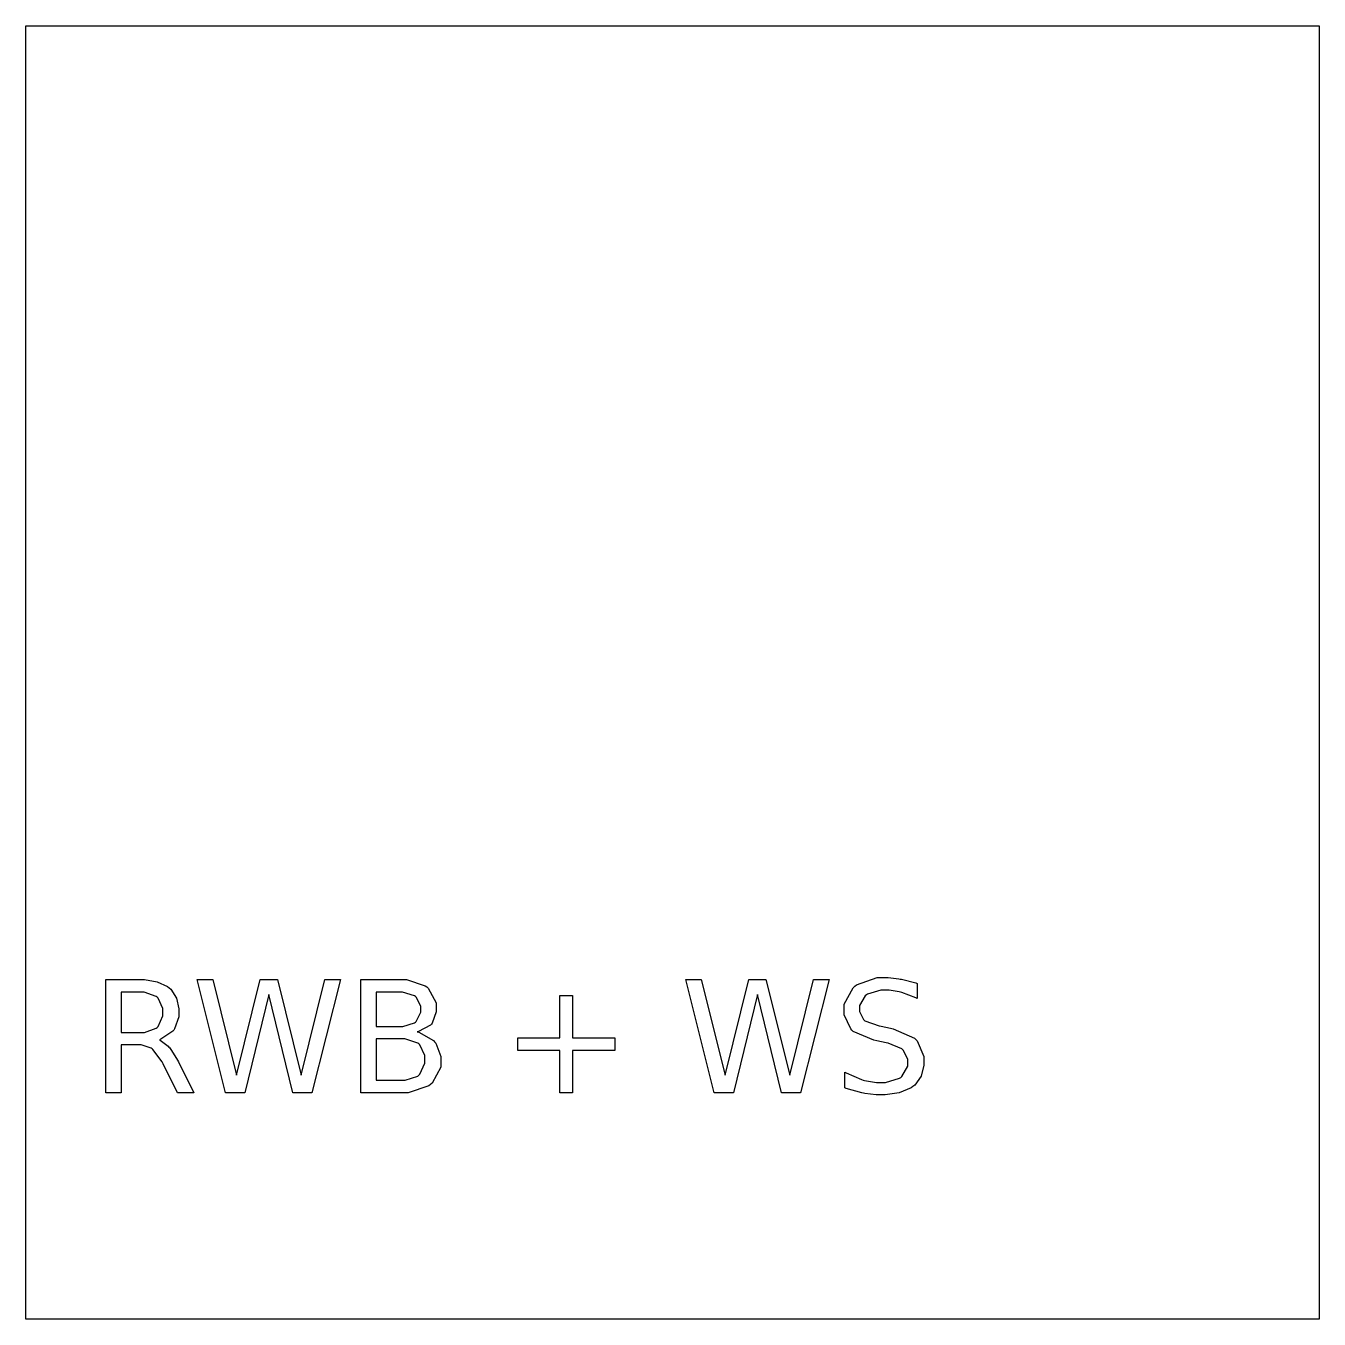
# Model space of a CAD drawing. Extents: x 0.1 to 53, y 0.1 to 53.
import ezdxf

# ---------------------------------------------------------------- set-up
doc = ezdxf.new("R2010")
doc.units = 0
doc.header["$MEASUREMENT"] = 0

msp = doc.modelspace()

# ---------------------------------------------------------------- linework, layer by layer
at = {"color": 231}
for p, q in [((0.13229, 53.049), (53.049, 53.049)), ((0.13229, 0.13229), (0.13229, 53.049)), ((53.049, 53.049), (53.049, 0.13229)), ((3.401, 9.39271), (3.401, 14.0229)), ((3.401, 14.0229), (4.81764, 14.0229)), ((4.81764, 14.0229), (4.98987, 14.0229)), ((4.98987, 14.0229), (5.50803, 13.9388)), ((5.50803, 13.9388), (5.93245, 13.7432)), ((7.14237, 14.0229), (7.77628, 14.0229)), ((8.30545, 9.39271), (7.14237, 14.0229)), ((7.77628, 14.0229), (8.75192, 10.1093)), ((8.75192, 10.1093), (9.72206, 14.0229)), ((9.72206, 14.0229), (10.4221, 14.0229)), ((10.4221, 14.0229), (11.3978, 10.1093)), ((11.3978, 10.1093), (12.3679, 14.0229)), ((13.0018, 14.0229), (11.8387, 9.39271)), ((12.3679, 14.0229), (13.0018, 14.0229)), ((13.8314, 14.0229), (15.4299, 14.0229)), ((13.8314, 9.39271), (13.8314, 14.0229)), ((15.4299, 14.0229), (15.7055, 14.0229)), ((15.7055, 14.0229), (16.4676, 13.7749)), ((16.4676, 13.7749), (16.5323, 13.7253)), ((27.135, 14.0229), (27.7688, 14.0229)), ((28.298, 9.39271), (27.135, 14.0229)), ((27.7688, 14.0229), (28.7445, 10.1093)), ((28.7445, 10.1093), (29.7146, 14.0229)), ((29.7146, 14.0229), (30.4147, 14.0229)), ((30.4147, 14.0229), (31.3903, 10.1093)), ((31.3903, 10.1093), (32.3605, 14.0229)), ((32.9944, 14.0229), (31.8313, 9.39271)), ((32.3605, 14.0229), (32.9944, 14.0229)), ((34.0499, 13.7528), (34.1216, 13.8121)), ((34.1216, 13.8121), (34.965, 14.1056)), ((34.965, 14.1056), (35.2461, 14.1056)), ((35.2461, 14.1056), (35.4115, 14.1056)), ((35.4115, 14.1056), (35.851, 14.056)), ((35.851, 14.056), (35.9075, 14.045)), ((35.9075, 14.045), (35.9625, 14.0367)), ((35.9625, 14.0367), (36.5414, 13.8892)), ((36.5414, 13.8892), (36.6021, 13.8686)), ((36.6021, 13.8686), (36.6021, 13.2567)), ((4.02939, 13.5048), (4.02939, 11.8622)), ((4.81764, 13.5048), (4.02939, 13.5048)), ((4.97886, 13.5048), (4.81764, 13.5048)), ((5.46255, 13.3353), (4.97886, 13.5048)), ((5.50115, 13.3008), (5.46255, 13.3353)), ((5.5397, 13.2678), (5.50115, 13.3008)), ((5.73264, 12.8419), (5.5397, 13.2678)), ((5.93245, 13.7432), (5.99722, 13.6867)), ((5.99722, 13.6867), (6.06199, 13.6315)), ((6.06199, 13.6315), (6.28936, 13.2719)), ((6.28936, 13.2719), (6.38859, 12.835)), ((10.0748, 13.4111), (9.09366, 9.39271)), ((11.056, 9.39271), (10.0748, 13.4111)), ((14.4598, 13.5048), (14.4598, 12.1102)), ((15.3858, 13.5048), (14.4598, 13.5048)), ((15.547, 13.5048), (15.3858, 13.5048)), ((16.0307, 13.3587), (15.547, 13.5048)), ((16.0693, 13.3284), (16.0307, 13.3587)), ((16.1065, 13.3008), (16.0693, 13.3284)), ((16.2953, 12.9398), (16.1065, 13.3008)), ((16.5323, 13.7253), (16.5971, 13.6756)), ((16.5971, 13.6756), (16.9237, 13.0762)), ((21.9811, 11.6472), (21.9811, 13.3725)), ((21.9811, 13.3725), (22.5048, 13.3725)), ((22.5048, 13.3725), (22.5048, 11.6472)), ((30.0674, 13.4111), (29.0862, 9.39271)), ((31.0486, 9.39271), (30.0674, 13.4111)), ((33.62, 13.0252), (33.9783, 13.6949)), ((33.9783, 13.6949), (34.0499, 13.7528)), ((34.4771, 13.367), (34.2484, 12.966)), ((34.524, 13.4001), (34.4771, 13.367)), ((34.5708, 13.4331), (34.524, 13.4001)), ((35.1193, 13.5985), (34.5708, 13.4331)), ((35.3176, 13.5985), (35.1193, 13.5985)), ((35.4556, 13.5985), (35.3176, 13.5985)), ((35.8719, 13.5254), (35.4556, 13.5985)), ((35.9241, 13.5103), (35.8719, 13.5254)), ((35.9763, 13.4965), (35.9241, 13.5103)), ((36.5414, 13.2857), (35.9763, 13.4965)), ((36.6021, 13.2567), (36.5414, 13.2857)), ((5.73264, 12.689), (5.73264, 12.8419)), ((6.38859, 12.835), (6.38859, 12.689)), ((16.2953, 12.8102), (16.2953, 12.9398)), ((16.2953, 12.6862), (16.2953, 12.8102)), ((16.9237, 12.7069), (16.7583, 12.2411)), ((16.9237, 13.0762), (16.9237, 12.8764)), ((16.9237, 12.8764), (16.9237, 12.7069)), ((33.62, 12.7827), (33.62, 13.0252)), ((33.62, 12.5884), (33.62, 12.7827)), ((34.2484, 12.966), (34.2484, 12.8323)), ((34.2484, 12.8323), (34.2484, 12.7165)), ((34.2484, 12.7165), (34.4, 12.3968)), ((5.5397, 12.1074), (5.73264, 12.5443)), ((5.73264, 12.5443), (5.73264, 12.689)), ((6.38859, 12.5071), (6.21771, 12.011)), ((6.38859, 12.689), (6.38859, 12.5071)), ((15.5567, 12.1102), (16.0307, 12.2535)), ((16.0307, 12.2535), (16.0693, 12.2811)), ((16.0693, 12.2811), (16.1065, 12.3114)), ((16.1065, 12.3114), (16.2953, 12.6862)), ((16.7253, 12.1984), (16.6922, 12.157)), ((16.7583, 12.2411), (16.7253, 12.1984)), ((33.8818, 12.0055), (33.62, 12.5884)), ((34.4, 12.3968), (34.4303, 12.3693)), ((34.4303, 12.3693), (34.4606, 12.3445)), ((34.4606, 12.3445), (35.0449, 12.1322)), ((4.02939, 11.8622), (4.81764, 11.8622)), ((4.81764, 11.8622), (4.98849, 11.8622)), ((4.98849, 11.8622), (5.46255, 12.0372)), ((5.46255, 12.0372), (5.50115, 12.0716)), ((5.50115, 12.0716), (5.5397, 12.1074)), ((6.15156, 11.9145), (5.65961, 11.5838)), ((6.18465, 11.9614), (6.15156, 11.9145)), ((6.21771, 12.011), (6.18465, 11.9614)), ((14.4598, 12.1102), (15.3858, 12.1102)), ((15.3858, 12.1102), (15.5567, 12.1102)), ((16.2044, 11.9007), (16.141, 11.8897)), ((16.141, 11.8897), (16.2181, 11.8732)), ((16.6922, 12.157), (16.2044, 11.9007)), ((16.2181, 11.8732), (16.8148, 11.5287)), ((20.2558, 11.118), (20.2558, 11.6472)), ((20.2558, 11.6472), (21.9811, 11.6472)), ((22.5048, 11.6472), (24.23, 11.6472)), ((24.23, 11.6472), (24.23, 11.118)), ((33.9342, 11.9558), (33.8818, 12.0055)), ((33.9865, 11.9063), (33.9342, 11.9558)), ((34.8313, 11.5438), (33.9865, 11.9063)), ((35.0449, 12.1322), (35.1303, 12.1157)), ((35.1303, 12.1157), (35.5106, 12.0385)), ((35.5106, 12.0385), (35.6263, 12.0165)), ((35.6263, 12.0165), (36.4864, 11.6265)), ((4.7074, 11.3495), (4.02939, 11.3495)), ((4.02939, 11.3495), (4.02939, 9.39271)), ((4.84519, 11.3495), (4.7074, 11.3495)), ((5.26136, 11.2214), (4.84519, 11.3495)), ((5.29717, 11.1952), (5.26136, 11.2214)), ((5.33301, 11.1704), (5.29717, 11.1952)), ((5.70509, 10.6564), (5.33301, 11.1704)), ((5.65961, 11.5838), (5.59484, 11.5645)), ((5.59484, 11.5645), (5.6279, 11.5535)), ((5.6279, 11.5535), (5.9545, 11.3054)), ((5.9545, 11.3054), (5.98622, 11.2668)), ((5.98622, 11.2668), (6.01789, 11.231)), ((6.01789, 11.231), (6.33899, 10.7253)), ((14.4598, 11.6031), (14.4598, 9.90533)), ((15.463, 11.6031), (14.4598, 11.6031)), ((15.6393, 11.6031), (15.463, 11.6031)), ((16.1713, 11.4294), (15.6393, 11.6031)), ((16.2126, 11.3936), (16.1713, 11.4294)), ((16.2526, 11.3605), (16.2126, 11.3936)), ((16.4551, 10.9182), (16.2526, 11.3605)), ((16.8148, 11.5287), (16.8576, 11.4763)), ((16.8576, 11.4763), (16.9003, 11.4239)), ((16.9003, 11.4239), (17.1166, 10.8727)), ((21.9811, 11.118), (20.2558, 11.118)), ((21.9811, 9.39271), (21.9811, 11.118)), ((24.23, 11.118), (22.5048, 11.118)), ((22.5048, 11.118), (22.5048, 9.39271)), ((34.9484, 11.5204), (34.8313, 11.5438)), ((35.3289, 11.4432), (34.9484, 11.5204)), ((35.4087, 11.4281), (35.3289, 11.4432)), ((35.9777, 11.1897), (35.4087, 11.4281)), ((36.0123, 11.1566), (35.9777, 11.1897)), ((36.0468, 11.1249), (36.0123, 11.1566)), ((36.2218, 10.7556), (36.0468, 11.1249)), ((36.4864, 11.6265), (36.5414, 11.57)), ((36.5414, 11.57), (36.5965, 11.5149)), ((36.5965, 11.5149), (36.8776, 10.8824)), ((5.74368, 10.5778), (5.70509, 10.6564)), ((6.33899, 10.7253), (6.37205, 10.6605)), ((6.37205, 10.6605), (7.00595, 9.39271)), ((16.2526, 10.1506), (16.4551, 10.6081)), ((16.4551, 10.7597), (16.4551, 10.9182)), ((16.4551, 10.6081), (16.4551, 10.7597)), ((17.1166, 10.8727), (17.1166, 10.6881)), ((17.1166, 10.6881), (17.1166, 10.4483)), ((36.2218, 10.6219), (36.2218, 10.7556)), ((36.2218, 10.4813), (36.2218, 10.6219)), ((36.8776, 10.8824), (36.8776, 10.6715)), ((36.8776, 10.6715), (36.8776, 10.5241)), ((6.33345, 9.39271), (5.74368, 10.5778)), ((15.6504, 9.90533), (16.1713, 10.0803)), ((16.1713, 10.0803), (16.2126, 10.1148)), ((16.2126, 10.1148), (16.2526, 10.1506)), ((17.1166, 10.4483), (16.7624, 9.78683)), ((33.6366, 9.59665), (33.6366, 10.2416)), ((33.6366, 10.2416), (33.6999, 10.2058)), ((33.6999, 10.2058), (34.3256, 9.93567)), ((35.9297, 10.0211), (35.9777, 10.0569)), ((35.9777, 10.0569), (36.2218, 10.4813)), ((36.7633, 10.0803), (36.5002, 9.70964)), ((36.8776, 10.5241), (36.7633, 10.0803)), ((14.4598, 9.90533), (15.463, 9.90533)), ((15.463, 9.90533), (15.6504, 9.90533)), ((16.6219, 9.67384), (15.7772, 9.39271)), ((16.6922, 9.72894), (16.6219, 9.67384)), ((16.7624, 9.78683), (16.6922, 9.72894)), ((33.7027, 9.57322), (33.6366, 9.59665)), ((34.3407, 9.39408), (33.7027, 9.57322)), ((34.3256, 9.93567), (34.3862, 9.91637)), ((34.3862, 9.91637), (34.4468, 9.89983)), ((34.4468, 9.89983), (34.9388, 9.81163)), ((34.9388, 9.81163), (35.1028, 9.81163)), ((35.1028, 9.81163), (35.3095, 9.81163)), ((35.3095, 9.81163), (35.8814, 9.98664)), ((36.3499, 9.5939), (35.8676, 9.39133)), ((35.8814, 9.98664), (35.9297, 10.0211)), ((36.4257, 9.65179), (36.3499, 9.5939)), ((36.5002, 9.70964), (36.4257, 9.65179)), ((4.02939, 9.39271), (3.401, 9.39271)), ((7.00595, 9.39271), (6.33345, 9.39271)), ((9.09366, 9.39271), (8.30545, 9.39271)), ((11.8387, 9.39271), (11.056, 9.39271)), ((15.496, 9.39271), (13.8314, 9.39271)), ((15.7772, 9.39271), (15.496, 9.39271)), ((22.5048, 9.39271), (21.9811, 9.39271)), ((29.0862, 9.39271), (28.298, 9.39271)), ((31.8313, 9.39271), (31.0486, 9.39271)), ((34.4027, 9.3817), (34.3407, 9.39408)), ((34.4647, 9.36928), (34.4027, 9.3817)), ((34.9278, 9.30451), (34.4647, 9.36928)), ((35.1028, 9.30451), (34.9278, 9.30451)), ((35.2929, 9.30451), (35.1028, 9.30451)), ((35.8676, 9.39133), (35.2929, 9.30451)), ((53.049, 0.13229), (0.13229, 0.13229))]:
    msp.add_line(p, q, dxfattribs=at)

doc.saveas('drawing.dxf')
